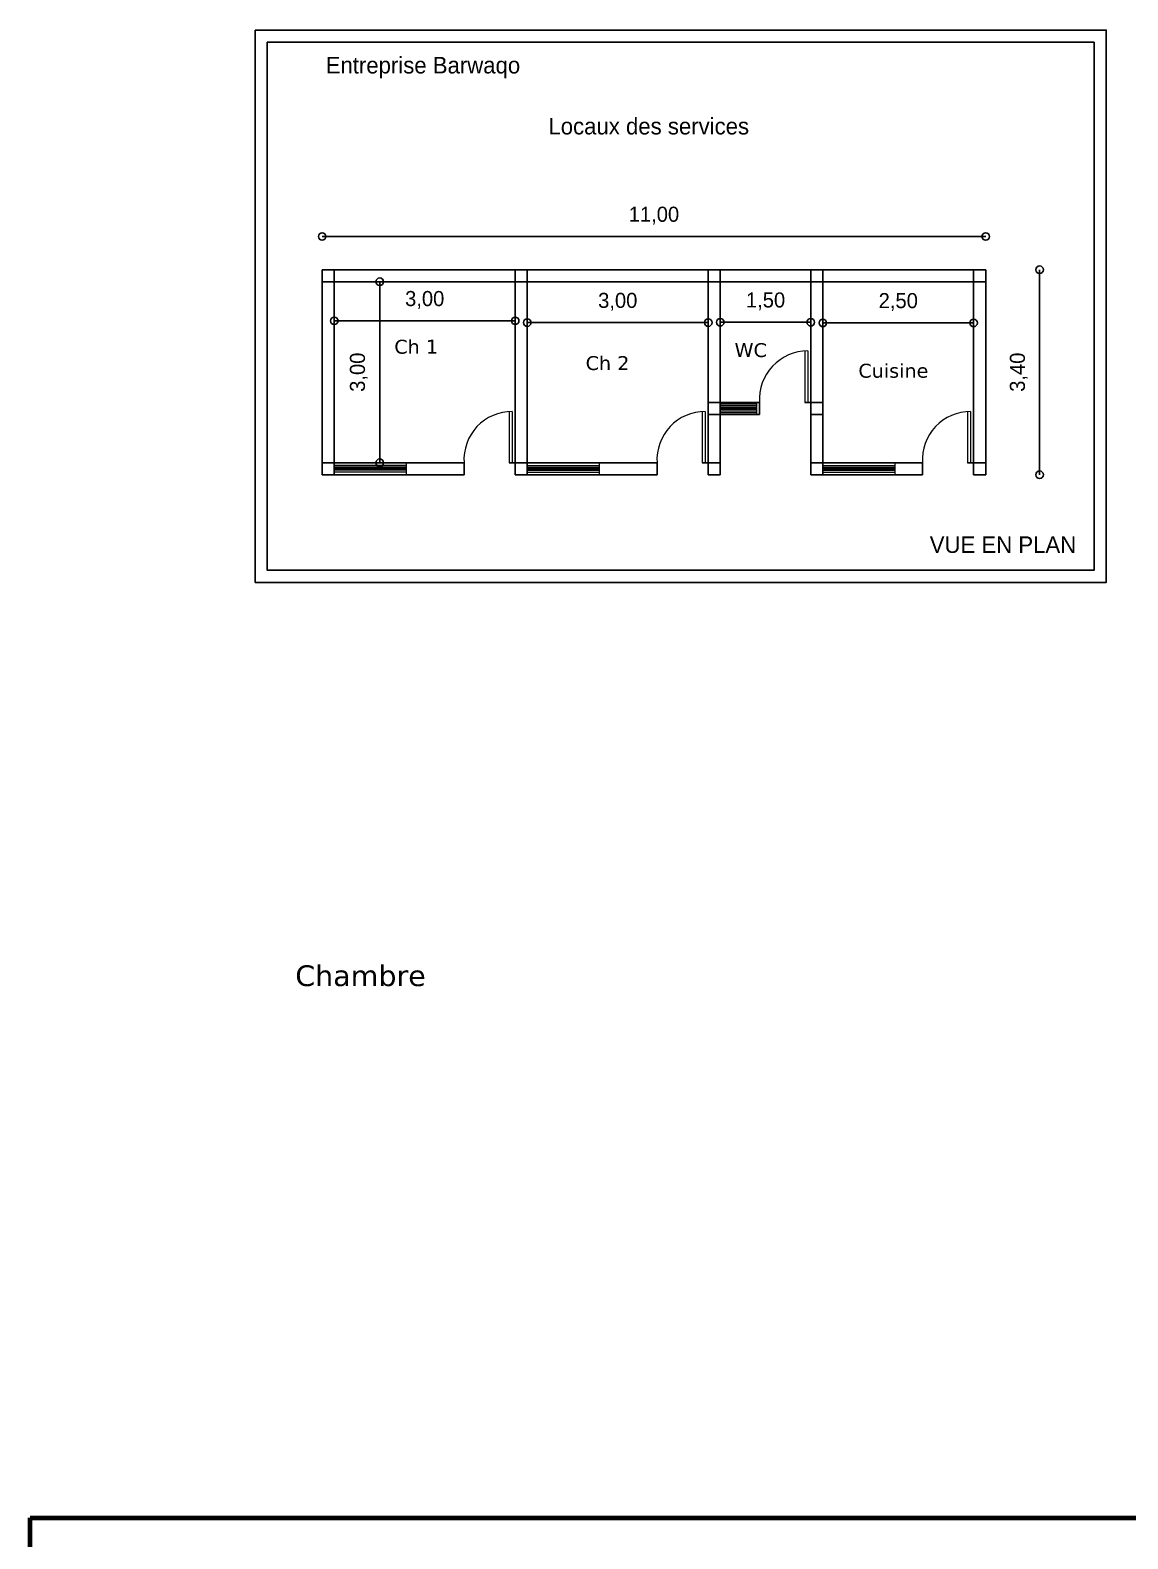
# Model space of a CAD drawing. Extents: x -110 to 3211, y -163 to 893.
# Drawn here: x 436.1 to 454.29, y -7.11 to 17.9 of the extents above; entities that cross this region are included whole.
import ezdxf

# ---------------------------------------------------------------- set-up
doc = ezdxf.new("R2010")
doc.units = 0
doc.header["$LTSCALE"] = 0.8
doc.header["$MEASUREMENT"] = 0
doc.layers.get('0').update_dxf_attribs({"color": 5, "linetype": 'CONTINUOUS'})
doc.layers.get('DEFPOINTS').update_dxf_attribs({"linetype": 'CONTINUOUS'})
doc.layers.add('Menuiserie', color=30, linetype='CONTINUOUS', lineweight=13)
doc.layers.add('Texte', color=3, linetype='CONTINUOUS')
doc.linetypes.add('ZIGZAG', pattern='A,0.0001,-0.2,[131,ltypeshp.shx,S=0.2,R=0,X=-0.2,Y=0],-0.4,[131,ltypeshp.shx,S=0.2,R=180,X=0.2,Y=0],-0.2', length=0.8001)
doc.dimstyles.new('ISO-25', dxfattribs={"dimtxt": 0.25, "dimasz": 0.25, "dimexe": 1.25, "dimexo": 0.625, "dimgap": 0.001, "dimtad": 1, "dimzin": 1, "dimtxsty": 'Standard', "dimblk": 'SMALL', "dimcen": 0.25, "dimse1": 1, "dimse2": 1, "dimazin": 0, "dimtfac": 1, "dimtmove": 1, "dimatfit": 3, "dimldrblk": 'SMALL', "dimfxl": 1, "dimarcsym": 0})

# ---------------------------------------------------------------- blocks, each defined once
blk = doc.blocks.new('_Small')
at = {"color": 0, "linetype": 'ByBlock', "lineweight": -2}
blk.add_circle((0, 0), 0.25, dxfattribs=at)
blk = doc.blocks.new('*D424')
at = {"color": 0, "lineweight": -2, "transparency": 16777216}
blk.add_line((440.938, 14.48), (451.938, 14.48), dxfattribs=at)
at = {"layer": 'DEFPOINTS', "color": 0, "transparency": 16777216}
for p in [(451.938, 14.48), (440.938, 13.197), (451.938, 13.197)]:
    blk.add_point(p, dxfattribs=at)
at = {"color": 0, "lineweight": -2, "transparency": 16777216, "xscale": 0.250000000000011, "yscale": 0.250000000000011, "zscale": 0.250000000000011, "rotation": 180}
blk.add_blockref('_Small', (440.938, 14.48), dxfattribs=at)
at = {"color": 0, "lineweight": -2, "transparency": 16777216, "xscale": 0.250000000000011, "yscale": 0.250000000000011, "zscale": 0.250000000000011}
blk.add_blockref('_Small', (451.938, 14.48), dxfattribs=at)
at = {"color": 0, "transparency": 16777216, "insert": (446.438, 14.826), "char_height": 0.25, "attachment_point": 5}
blk.add_mtext('11,00', dxfattribs=at)
blk = doc.blocks.new('*D437')
at = {"color": 0, "lineweight": -2, "transparency": 16777216}
blk.add_line((452.832, 13.93), (452.832, 10.53), dxfattribs=at)
at = {"layer": 'DEFPOINTS', "color": 0, "transparency": 16777216}
for p in [(451.938, 13.93), (451.938, 10.53), (452.832, 10.53)]:
    blk.add_point(p, dxfattribs=at)
at = {"color": 0, "lineweight": -2, "transparency": 16777216, "xscale": 0.250000000000011, "yscale": 0.250000000000011, "zscale": 0.250000000000011}
for p, rotation in [((452.832, 13.93), 90), ((452.832, 10.53), 270)]:
    blk.add_blockref('_Small', p, dxfattribs=dict(at, rotation=rotation))
at = {"color": 0, "transparency": 16777216, "insert": (452.486, 12.23), "char_height": 0.25, "attachment_point": 5, "rotation": 90}
blk.add_mtext('3,40', dxfattribs=at)
blk = doc.blocks.new('*D438')
at = {"color": 0, "lineweight": -2, "transparency": 16777216}
blk.add_line((441.138, 13.082), (444.138, 13.082), dxfattribs=at)
at = {"layer": 'DEFPOINTS', "color": 0, "transparency": 16777216}
for p in [(441.138, 13.73), (444.138, 13.73), (444.138, 13.082)]:
    blk.add_point(p, dxfattribs=at)
at = {"color": 0, "lineweight": -2, "transparency": 16777216, "xscale": 0.250000000000011, "yscale": 0.250000000000011, "zscale": 0.250000000000011, "rotation": 180}
blk.add_blockref('_Small', (441.138, 13.082), dxfattribs=at)
at = {"color": 0, "lineweight": -2, "transparency": 16777216, "xscale": 0.250000000000011, "yscale": 0.250000000000011, "zscale": 0.250000000000011}
blk.add_blockref('_Small', (444.138, 13.082), dxfattribs=at)
at = {"color": 0, "transparency": 16777216, "insert": (442.638, 13.428), "char_height": 0.25, "attachment_point": 5}
blk.add_mtext('3,00', dxfattribs=at)
blk = doc.blocks.new('*D439')
at = {"color": 0, "lineweight": -2, "transparency": 16777216}
blk.add_line((441.892, 13.73), (441.892, 10.73), dxfattribs=at)
at = {"layer": 'DEFPOINTS', "color": 0, "transparency": 16777216}
for p in [(441.138, 13.73), (441.138, 10.73), (441.892, 10.73)]:
    blk.add_point(p, dxfattribs=at)
at = {"color": 0, "lineweight": -2, "transparency": 16777216, "xscale": 0.250000000000011, "yscale": 0.250000000000011, "zscale": 0.250000000000011}
for p, rotation in [((441.892, 13.73), 90), ((441.892, 10.73), 270)]:
    blk.add_blockref('_Small', p, dxfattribs=dict(at, rotation=rotation))
at = {"color": 0, "transparency": 16777216, "insert": (441.546, 12.23), "char_height": 0.25, "attachment_point": 5, "rotation": 90}
blk.add_mtext('3,00', dxfattribs=at)
blk = doc.blocks.new('*D440')
at = {"color": 0, "lineweight": -2, "transparency": 16777216}
blk.add_line((444.338, 13.053), (447.338, 13.053), dxfattribs=at)
at = {"layer": 'DEFPOINTS', "color": 0, "transparency": 16777216}
for p in [(444.338, 13.73), (447.338, 13.73), (447.338, 13.053)]:
    blk.add_point(p, dxfattribs=at)
at = {"color": 0, "lineweight": -2, "transparency": 16777216, "xscale": 0.250000000000011, "yscale": 0.250000000000011, "zscale": 0.250000000000011, "rotation": 180}
blk.add_blockref('_Small', (444.338, 13.053), dxfattribs=at)
at = {"color": 0, "lineweight": -2, "transparency": 16777216, "xscale": 0.250000000000011, "yscale": 0.250000000000011, "zscale": 0.250000000000011}
blk.add_blockref('_Small', (447.338, 13.053), dxfattribs=at)
at = {"color": 0, "transparency": 16777216, "insert": (445.838, 13.398), "char_height": 0.25, "attachment_point": 5}
blk.add_mtext('3,00', dxfattribs=at)
blk = doc.blocks.new('*D441')
at = {"color": 0, "lineweight": -2, "transparency": 16777216}
blk.add_line((447.538, 13.059), (449.038, 13.059), dxfattribs=at)
at = {"layer": 'DEFPOINTS', "color": 0, "transparency": 16777216}
for p in [(447.538, 13.73), (449.038, 13.73), (449.038, 13.059)]:
    blk.add_point(p, dxfattribs=at)
at = {"color": 0, "lineweight": -2, "transparency": 16777216, "xscale": 0.250000000000011, "yscale": 0.250000000000011, "zscale": 0.250000000000011, "rotation": 180}
blk.add_blockref('_Small', (447.538, 13.059), dxfattribs=at)
at = {"color": 0, "lineweight": -2, "transparency": 16777216, "xscale": 0.250000000000011, "yscale": 0.250000000000011, "zscale": 0.250000000000011}
blk.add_blockref('_Small', (449.038, 13.059), dxfattribs=at)
at = {"color": 0, "transparency": 16777216, "insert": (448.288, 13.405), "char_height": 0.25, "attachment_point": 5}
blk.add_mtext('1,50', dxfattribs=at)
blk = doc.blocks.new('*D442')
at = {"color": 0, "lineweight": -2, "transparency": 16777216}
blk.add_line((449.238, 13.048), (451.738, 13.048), dxfattribs=at)
at = {"layer": 'DEFPOINTS', "color": 0, "transparency": 16777216}
for p in [(449.238, 13.73), (451.738, 13.73), (451.738, 13.048)]:
    blk.add_point(p, dxfattribs=at)
at = {"color": 0, "lineweight": -2, "transparency": 16777216, "xscale": 0.250000000000011, "yscale": 0.250000000000011, "zscale": 0.250000000000011, "rotation": 180}
blk.add_blockref('_Small', (449.238, 13.048), dxfattribs=at)
at = {"color": 0, "lineweight": -2, "transparency": 16777216, "xscale": 0.250000000000011, "yscale": 0.250000000000011, "zscale": 0.250000000000011}
blk.add_blockref('_Small', (451.738, 13.048), dxfattribs=at)
at = {"color": 0, "transparency": 16777216, "insert": (450.488, 13.394), "char_height": 0.25, "attachment_point": 5}
blk.add_mtext('2,50', dxfattribs=at)

msp = doc.modelspace()

# ---------------------------------------------------------------- linework, layer by layer
at = {"color": 0}
for p, q in [((440.938, 13.93), (451.938, 13.93)), ((440.938, 13.93), (440.938, 10.53)), ((440.938, 13.93), (440.938, 10.53)), ((441.138, 13.93), (441.138, 10.53)), ((444.138, 13.93), (444.138, 10.53)), ((444.338, 13.93), (444.338, 10.53)), ((444.338, 13.93), (444.338, 10.53)), ((447.338, 13.93), (447.338, 10.53)), ((447.538, 13.93), (447.538, 10.53)), ((449.038, 13.93), (449.038, 10.53)), ((449.238, 13.93), (449.238, 10.53)), ((451.738, 13.93), (451.738, 10.53)), ((451.938, 13.93), (451.938, 10.53)), ((440.938, 13.73), (451.938, 13.73)), ((447.338, 11.73), (448.19, 11.73)), ((447.338, 11.53), (448.19, 11.53)), ((447.538, 11.705), (447.538, 11.555)), ((448.938, 11.73), (449.038, 11.73)), ((449.038, 11.73), (449.238, 11.73)), ((449.038, 11.53), (449.238, 11.53)), ((440.938, 10.73), (443.29, 10.73)), ((440.938, 10.53), (443.29, 10.53)), ((444.038, 10.73), (446.49, 10.73)), ((444.138, 10.53), (446.49, 10.53)), ((447.238, 10.73), (447.538, 10.73)), ((447.338, 10.53), (447.538, 10.53)), ((449.038, 10.73), (450.89, 10.73)), ((449.038, 10.53), (450.89, 10.53)), ((451.638, 10.73), (451.938, 10.73)), ((451.738, 10.53), (451.938, 10.53))]:
    msp.add_line(p, q, dxfattribs=at)
at = {"color": 1}
for p, q in [((448.19, 11.73), (448.19, 11.53)), ((443.29, 10.73), (443.29, 10.53)), ((446.49, 10.73), (446.49, 10.53)), ((450.89, 10.73), (450.89, 10.53))]:
    msp.add_line(p, q, dxfattribs=at)
for points in [[(439.829, 17.901), (453.935, 17.901), (453.935, 8.746), (439.829, 8.746)], [(440.029, 17.701), (453.735, 17.701), (453.735, 8.946), (440.029, 8.946)]]:
    msp.add_lwpolyline(points, close=True, dxfattribs=at)
at = {"color": 5, "lineweight": 100}
msp.add_lwpolyline([(436.098, -6.765), (465.798, -6.765), (465.798, -27.765), (436.098, -27.765)], close=True, dxfattribs=at)
at = {"layer": 'Menuiserie', "color": 30, "true_color": 0xf26722}
for p, q in [((448.938, 12.581), (448.938, 11.73)), ((448.988, 12.583), (448.988, 11.73)), ((444.038, 11.578), (444.038, 10.73)), ((444.088, 11.58), (444.088, 10.73)), ((447.238, 11.578), (447.238, 10.73)), ((447.288, 11.58), (447.288, 10.73)), ((448.138, 11.705), (447.538, 11.705)), ((447.538, 11.685), (448.138, 11.685)), ((447.588, 11.655), (447.538, 11.605)), ((447.588, 11.605), (447.538, 11.655)), ((447.538, 11.655), (448.138, 11.655)), ((447.538, 11.605), (448.138, 11.605)), ((447.538, 11.575), (448.138, 11.575)), ((448.138, 11.555), (447.538, 11.555)), ((447.588, 11.605), (447.588, 11.655)), ((447.588, 11.64), (447.813, 11.64)), ((447.588, 11.62), (447.813, 11.62)), ((447.813, 11.605), (447.813, 11.655)), ((447.863, 11.605), (447.813, 11.655)), ((447.813, 11.605), (447.863, 11.655)), ((447.863, 11.605), (447.863, 11.655)), ((447.863, 11.64), (448.088, 11.64)), ((447.863, 11.62), (448.088, 11.62)), ((448.088, 11.605), (448.088, 11.655)), ((448.088, 11.605), (448.138, 11.655)), ((448.138, 11.605), (448.088, 11.655)), ((448.138, 11.73), (448.138, 11.53)), ((451.638, 11.578), (451.638, 10.73)), ((451.688, 11.58), (451.688, 10.73)), ((441.138, 10.691), (442.338, 10.691)), ((441.138, 10.661), (442.338, 10.661)), ((441.188, 10.611), (441.138, 10.661)), ((441.188, 10.661), (441.138, 10.611)), ((441.138, 10.611), (442.338, 10.611)), ((441.138, 10.581), (442.338, 10.581)), ((441.188, 10.611), (441.188, 10.661)), ((441.188, 10.646), (441.713, 10.646)), ((441.188, 10.626), (441.713, 10.626)), ((441.763, 10.611), (441.713, 10.661)), ((441.713, 10.611), (441.763, 10.661)), ((441.713, 10.611), (441.713, 10.661)), ((441.763, 10.611), (441.763, 10.661)), ((441.763, 10.646), (442.288, 10.646)), ((441.763, 10.626), (442.288, 10.626)), ((442.288, 10.611), (442.338, 10.661)), ((442.338, 10.611), (442.288, 10.661)), ((442.288, 10.611), (442.288, 10.661)), ((442.338, 10.536), (442.338, 10.736)), ((442.338, 10.546), (442.338, 10.734)), ((444.338, 10.685), (445.538, 10.685)), ((444.338, 10.655), (445.538, 10.655)), ((444.388, 10.605), (444.338, 10.655)), ((444.388, 10.655), (444.338, 10.605)), ((444.338, 10.605), (445.538, 10.605)), ((444.388, 10.605), (444.388, 10.655)), ((444.388, 10.64), (444.913, 10.64)), ((444.388, 10.62), (444.913, 10.62)), ((444.963, 10.605), (444.913, 10.655)), ((444.913, 10.605), (444.963, 10.655)), ((444.913, 10.605), (444.913, 10.655)), ((444.963, 10.605), (444.963, 10.655)), ((444.963, 10.64), (445.488, 10.64)), ((444.963, 10.62), (445.488, 10.62)), ((445.488, 10.605), (445.538, 10.655)), ((445.538, 10.605), (445.488, 10.655)), ((445.488, 10.605), (445.488, 10.655)), ((445.538, 10.53), (445.538, 10.73)), ((445.538, 10.54), (445.538, 10.728)), ((449.238, 10.685), (450.438, 10.685)), ((449.238, 10.655), (450.438, 10.655)), ((449.288, 10.605), (449.238, 10.655)), ((449.288, 10.655), (449.238, 10.605)), ((449.238, 10.605), (450.438, 10.605)), ((449.238, 10.575), (450.438, 10.575)), ((449.288, 10.605), (449.288, 10.655)), ((449.288, 10.64), (449.813, 10.64)), ((449.288, 10.62), (449.813, 10.62)), ((449.863, 10.605), (449.813, 10.655)), ((449.813, 10.605), (449.863, 10.655)), ((449.813, 10.605), (449.813, 10.655)), ((449.863, 10.605), (449.863, 10.655)), ((449.863, 10.64), (450.388, 10.64)), ((449.863, 10.62), (450.388, 10.62)), ((450.388, 10.605), (450.438, 10.655)), ((450.438, 10.605), (450.388, 10.655)), ((450.388, 10.605), (450.388, 10.655)), ((450.438, 10.53), (450.438, 10.73)), ((450.438, 10.54), (450.438, 10.728))]:
    msp.add_line(p, q, dxfattribs=at)
at = {"layer": 'Menuiserie', "color": 0}
for p, q in [((447.538, 11.73), (447.538, 11.53)), ((441.138, 10.536), (441.138, 10.736)), ((444.338, 10.53), (444.338, 10.73)), ((444.338, 10.575), (445.538, 10.575)), ((449.238, 10.53), (449.238, 10.73)), ((449.238, 10.54), (449.238, 10.724))]:
    msp.add_line(p, q, dxfattribs=at)
at = {"layer": 'Menuiserie', "color": 30, "linetype": 'ZIGZAG', "ltscale": 0.03, "true_color": 0xf26722}
for p, q in [((447.588, 11.63), (447.813, 11.63)), ((447.863, 11.63), (448.088, 11.63)), ((441.188, 10.636), (441.713, 10.636)), ((441.763, 10.636), (442.288, 10.636)), ((444.388, 10.63), (444.913, 10.63)), ((444.963, 10.63), (445.488, 10.63)), ((449.288, 10.63), (449.813, 10.63)), ((449.863, 10.63), (450.388, 10.63))]:
    msp.add_line(p, q, dxfattribs=at)
at = {"layer": 'Menuiserie', "color": 30, "true_color": 0xf26722}
for centre, end in [((448.988, 11.783), 183.8239), ((444.088, 10.78), 183.6046), ((447.288, 10.78), 183.6046), ((451.688, 10.78), 183.6046)]:
    msp.add_arc(centre, 0.8, 90, end, dxfattribs=at)

# ---------------------------------------------------------------- texts
for s, p in [('Entreprise Barwaqo', (440.997, 17.183)), ('Locaux des services', (444.689, 16.172)), ('VUE EN PLAN', (451.01, 9.234))]:
    msp.add_text(s, height=0.27451).set_placement(p)
at = {"layer": 'Texte', "color": 0, "char_height": 0.34681, "width": 3.99174, "attachment_point": 3}
for s, insert in [('\\pt2.1317;{\\fVerdana|b0|i0|c0|p34;\\H0.6667x;\\C7;Ch 1  \\C256; }', (442.859, 12.768)), ('\\pt2.1317;{\\fVerdana|b0|i0|c0|p34;\\H0.6667x;\\C7;Ch 2  \\C256; }', (446.031, 12.497)), ('\\pt2.1317;{\\fVerdana|b0|i0|c0|p34;\\H0.6667x;\\C7;WC  \\C256; }', (448.31, 12.712)), ('\\pt2.1317;{\\fVerdana|b0|i0|c0|p34;\\H0.6667x;\\C7;Cuisine \\C256; }', (450.987, 12.37))]:
    msp.add_mtext(s, dxfattribs=dict(at, insert=insert))
at = {"layer": 'Texte', "insert": (442.655, 2.397), "char_height": 0.51637, "width": 5.94339, "attachment_point": 3}
msp.add_mtext('\\pt3.1739;{\\fVerdana|b0|i0|c0|p34;\\H0.6667x;\\C7;Chambre  \\C256; }', dxfattribs=at)

# ---------------------------------------------------------------- dimensions: what is measured, and where the dimension line sits
at = {"color": 0}
for base, p1, p2, picture, middle in [((451.938, 14.48), (440.938, 13.197), (451.938, 13.197), '*D424', (446.438, 14.826)), ((444.138, 13.082), (441.138, 13.73), (444.138, 13.73), '*D438', (442.638, 13.428)), ((447.338, 13.053), (444.338, 13.73), (447.338, 13.73), '*D440', (445.838, 13.398)), ((449.038, 13.059), (447.538, 13.73), (449.038, 13.73), '*D441', (448.288, 13.405)), ((451.738, 13.048), (449.238, 13.73), (451.738, 13.73), '*D442', (450.488, 13.394))]:
    dim = msp.add_linear_dim(base=base, p1=p1, p2=p2, dimstyle='ISO-25', override={"dimgap": 0.2, "dimarcsym": 1}, dxfattribs=at)
    dim.commit()
    dim.dimension.update_dxf_attribs({"geometry": picture, "text_midpoint": middle})
for base, p1, p2, picture, middle in [((441.892, 10.73), (441.138, 13.73), (441.138, 10.73), '*D439', (441.546, 12.23)), ((452.832, 10.53), (451.938, 13.93), (451.938, 10.53), '*D437', (452.486, 12.23))]:
    dim = msp.add_linear_dim(base=base, p1=p1, p2=p2, angle=90, dimstyle='ISO-25', override={"dimgap": 0.2, "dimarcsym": 1}, dxfattribs=at)
    dim.commit()
    dim.dimension.update_dxf_attribs({"geometry": picture, "text_midpoint": middle})

doc.saveas('drawing.dxf')
